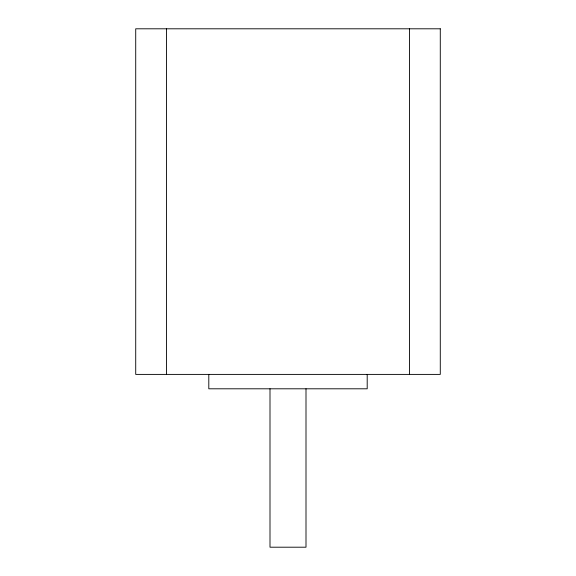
<?xml version="1.0" encoding="UTF-8"?>
<svg xmlns="http://www.w3.org/2000/svg" width="576" height="576" viewBox="0 0 576 576"><rect width="100%" height="100%" fill="white"/><g stroke="black" fill="none" stroke-linecap="round" stroke-linejoin="round"><path stroke-width="0.86" d="M409.478 28.8L409.471 374.4M367.2 374.4L367.2 388.8L208.8 388.8L208.8 374.4M306 388.8L306 547.2L270 547.2L270 388.8M166.529 28.8L166.529 374.4M440.28 28.8L135.72 28.8L135.72 374.4L440.28 374.4L440.28 28.8"/></g></svg>
